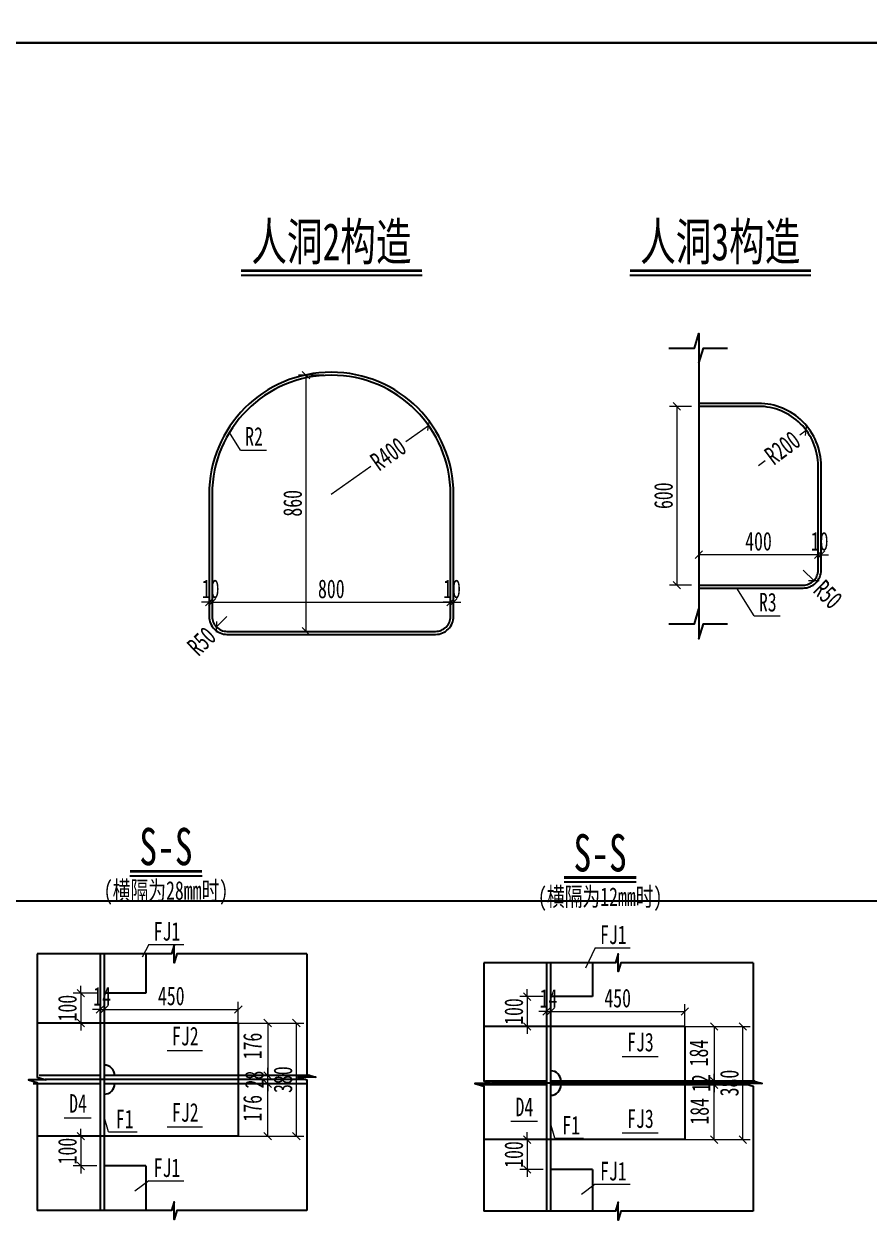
# Model space of a CAD drawing. Header units: millimetres. Extents: x -89049 to 410567, y -307459 to -100425.
# Drawn here: x 129050 to 131885, y -131623 to -127608 of the extents above; entities that cross this region are included whole.
import ezdxf
from ezdxf.enums import TextEntityAlignment as Align

# ---------------------------------------------------------------- set-up
doc = ezdxf.new("R2010")
doc.units = ezdxf.units.MM
doc.layers.get('Defpoints').update_dxf_attribs({"color": 8})
for name, color, linetype, lineweight in [('文字', 7, 'Continuous', 15), ('标注线及字体', 2, 'Continuous', 15), ('细实线', 4, 'Continuous', 15), ('钢板粗线', 1, 'Continuous', 25)]:
    doc.layers.add(name, color=color, linetype=linetype, lineweight=lineweight)
doc.styles.add('111', font='', dxfattribs={"width": 0.7})
doc.styles.add('BM_Dim', font='', dxfattribs={"width": 0.85})
doc.styles.get('111').set_extended_font_data('仿宋_GB2312')
doc.styles.get('BM_Dim').set_extended_font_data('仿宋_GB2312')
doc.dimstyles.new('200', dxfattribs={"dimscale": 0, "dimtxt": 2.5, "dimasz": 1, "dimexe": 1, "dimexo": 1, "dimgap": 0.6, "dimtad": 1, "dimdec": 0, "dimdsep": 46, "dimtxsty": '111', "dimblk": 'OBLIQUE', "dimcen": 0, "dimclrd": 4, "dimclre": 4, "dimclrt": 4, "dimadec": 1, "dimazin": 2, "dimtfac": 1, "dimtdec": 0, "dimtix": 1, "dimtmove": 2, "dimatfit": 3, "dimfxl": 4, "dimfxlon": 1, "dimtolj": 1, "dimlwd": -1, "dimlwe": -1, "dimarcsym": 0})

# ---------------------------------------------------------------- blocks, each defined once
blk = doc.blocks.new('_Oblique')
at = {"color": 0, "linetype": 'ByBlock', "lineweight": -2}
blk.add_line((-0.5, -0.5), (0.5, 0.5), dxfattribs=at)
blk = doc.blocks.new('*D859')
at = {"layer": 'Defpoints', "color": 0, "transparency": 16777216}
for p in [(129681, -129368.8), (130481, -129343.7), (130481, -129549.3)]:
    blk.add_point(p, dxfattribs=at)
at = {"layer": '细实线', "color": 4, "transparency": 16777216}
for p, q in [((129681, -129449.3), (129681, -129574.3)), ((130481, -129449.3), (130481, -129574.3)), ((129681, -129549.3), (130481, -129549.3))]:
    blk.add_line(p, q, dxfattribs=at)
at = {"layer": '细实线', "color": 4, "transparency": 16777216, "xscale": 25, "yscale": 25, "zscale": 25, "rotation": 180}
blk.add_blockref('_Oblique', (129681, -129549.3), dxfattribs=at)
at = {"layer": '细实线', "color": 4, "transparency": 16777216, "xscale": 25, "yscale": 25, "zscale": 25}
blk.add_blockref('_Oblique', (130481, -129549.3), dxfattribs=at)
at = {"layer": '细实线', "color": 4, "transparency": 16777216, "insert": (130081, -129504.6), "char_height": 62.5, "attachment_point": 5, "style": '111'}
blk.add_mtext('\\A1;800', dxfattribs=at)
blk = doc.blocks.new('*D860')
at = {"layer": 'Defpoints', "color": 0, "transparency": 16777216}
for p in [(129671, -129492.2), (129681, -129492.2), (129671, -129549.3)]:
    blk.add_point(p, dxfattribs=at)
at = {"layer": '细实线', "color": 4, "transparency": 16777216}
for p, q in [((129671, -129517.2), (129671, -129574.3)), ((129681, -129517.2), (129681, -129574.3)), ((129671, -129549.3), (129646, -129549.3)), ((129681, -129549.3), (129671, -129549.3)), ((129681, -129549.3), (129706, -129549.3))]:
    blk.add_line(p, q, dxfattribs=at)
at = {"layer": '细实线', "color": 4, "transparency": 16777216, "xscale": 25, "yscale": 25, "zscale": 25}
blk.add_blockref('_Oblique', (129671, -129549.3), dxfattribs=at)
at = {"layer": '细实线', "color": 4, "transparency": 16777216, "xscale": 25, "yscale": 25, "zscale": 25, "rotation": 180}
blk.add_blockref('_Oblique', (129681, -129549.3), dxfattribs=at)
at = {"layer": '细实线', "color": 4, "transparency": 16777216, "insert": (129676, -129504.6), "char_height": 62.5, "attachment_point": 5, "style": '111'}
blk.add_mtext('\\A1;10', dxfattribs=at)
blk = doc.blocks.new('*D861')
at = {"layer": 'Defpoints', "color": 0, "transparency": 16777216}
for p in [(130481, -129492.2), (130491, -129492.2), (130491, -129549.3)]:
    blk.add_point(p, dxfattribs=at)
at = {"layer": '细实线', "color": 4, "transparency": 16777216}
for p, q in [((130481, -129517.2), (130481, -129574.3)), ((130491, -129517.2), (130491, -129574.3)), ((130481, -129549.3), (130456, -129549.3)), ((130481, -129549.3), (130491, -129549.3)), ((130491, -129549.3), (130516, -129549.3))]:
    blk.add_line(p, q, dxfattribs=at)
at = {"layer": '细实线', "color": 4, "transparency": 16777216, "xscale": 25, "yscale": 25, "zscale": 25}
blk.add_blockref('_Oblique', (130481, -129549.3), dxfattribs=at)
at = {"layer": '细实线', "color": 4, "transparency": 16777216, "xscale": 25, "yscale": 25, "zscale": 25, "rotation": 180}
blk.add_blockref('_Oblique', (130491, -129549.3), dxfattribs=at)
at = {"layer": '细实线', "color": 4, "transparency": 16777216, "insert": (130486, -129504.6), "char_height": 62.5, "attachment_point": 5, "style": '111'}
blk.add_mtext('\\A1;10', dxfattribs=at)
blk = doc.blocks.new('*D862')
at = {"layer": 'Defpoints', "color": 0, "transparency": 16777216}
for p in [(129731, -129597), (129695.3, -129631.9)]:
    blk.add_point(p, dxfattribs=at)
at = {"layer": '细实线', "color": 4, "transparency": 16777216}
for p, q in [((129695.3, -129631.9), (129731, -129597)), ((129731, -129597), (129695.3, -129631.9))]:
    blk.add_line(p, q, dxfattribs=at)
at = {"layer": '细实线', "color": 4, "transparency": 16777216, "xscale": 25, "yscale": 25, "zscale": 25, "rotation": 224.3430716531345}
blk.add_blockref('_Oblique', (129695.3, -129631.9), dxfattribs=at)
at = {"layer": '细实线', "color": 4, "transparency": 16777216, "insert": (129645.8, -129680.3), "char_height": 62.5, "attachment_point": 5, "rotation": 44.3431, "style": '111'}
blk.add_mtext('\\A1;R50', dxfattribs=at)
blk = doc.blocks.new('*D863')
at = {"layer": 'Defpoints', "color": 0, "transparency": 16777216}
for p in [(130081, -128787), (129996, -129647), (130081, -129647)]:
    blk.add_point(p, dxfattribs=at)
at = {"layer": '细实线', "color": 4, "transparency": 16777216}
for p, q in [((130056, -128787), (129971, -128787)), ((129996, -128787), (129996, -129647)), ((130056, -129647), (129971, -129647))]:
    blk.add_line(p, q, dxfattribs=at)
at = {"layer": '细实线', "color": 4, "transparency": 16777216, "xscale": 25, "yscale": 25, "zscale": 25}
for p, rotation in [((129996, -128787), 90), ((129996, -129647), 270)]:
    blk.add_blockref('_Oblique', p, dxfattribs=dict(at, rotation=rotation))
at = {"layer": '细实线', "color": 4, "transparency": 16777216, "insert": (129951.3, -129217), "char_height": 62.5, "attachment_point": 5, "rotation": 90, "style": '111'}
blk.add_mtext('\\A1;860', dxfattribs=at)
blk = doc.blocks.new('*D864')
at = {"layer": 'Defpoints', "color": 0, "transparency": 16777216}
for p in [(130407.4, -128955.7), (130081, -129187)]:
    blk.add_point(p, dxfattribs=at)
at = {"layer": '细实线', "color": 4, "transparency": 16777216}
for p, q in [((130331.3, -129009.6), (130407.4, -128955.7)), ((130213.1, -129093.4), (130081, -129187))]:
    blk.add_line(p, q, dxfattribs=at)
at = {"layer": '细实线', "color": 4, "transparency": 16777216, "xscale": 25, "yscale": 25, "zscale": 25, "rotation": 35.32907185377025}
blk.add_blockref('_Oblique', (130407.4, -128955.7), dxfattribs=at)
at = {"layer": '细实线', "color": 4, "transparency": 16777216, "insert": (130272.2, -129051.5), "char_height": 62.5, "attachment_point": 5, "rotation": 35.3291, "style": '111'}
blk.add_mtext('\\A1;R400', dxfattribs=at)
blk = doc.blocks.new('*D865')
at = {"layer": 'Defpoints', "color": 0, "transparency": 16777216}
for p in [(131314.3, -129353.4), (131714.3, -129353.4), (131314.3, -129389.6)]:
    blk.add_point(p, dxfattribs=at)
at = {"layer": '细实线', "color": 4, "transparency": 16777216}
for p, q in [((131314.3, -129378.4), (131314.3, -129414.6)), ((131714.3, -129378.4), (131714.3, -129414.6)), ((131714.3, -129389.6), (131314.3, -129389.6))]:
    blk.add_line(p, q, dxfattribs=at)
at = {"layer": '细实线', "color": 4, "transparency": 16777216, "xscale": 25, "yscale": 25, "zscale": 25, "rotation": 180}
blk.add_blockref('_Oblique', (131314.3, -129389.6), dxfattribs=at)
at = {"layer": '细实线', "color": 4, "transparency": 16777216, "xscale": 25, "yscale": 25, "zscale": 25}
blk.add_blockref('_Oblique', (131714.3, -129389.6), dxfattribs=at)
at = {"layer": '细实线', "color": 4, "transparency": 16777216, "insert": (131514.3, -129344.8), "char_height": 62.5, "attachment_point": 5, "style": '111'}
blk.add_mtext('\\A1;400', dxfattribs=at)
blk = doc.blocks.new('*D866')
at = {"layer": 'Defpoints', "color": 0, "transparency": 16777216}
for p in [(131714.3, -129353.4), (131724.3, -129353.4), (131724.3, -129389.6)]:
    blk.add_point(p, dxfattribs=at)
at = {"layer": '细实线', "color": 4, "transparency": 16777216}
for p, q in [((131714.3, -129378.4), (131714.3, -129414.6)), ((131724.3, -129378.4), (131724.3, -129414.6)), ((131714.3, -129389.6), (131689.3, -129389.6)), ((131714.3, -129389.6), (131724.3, -129389.6)), ((131724.3, -129389.6), (131749.3, -129389.6))]:
    blk.add_line(p, q, dxfattribs=at)
at = {"layer": '细实线', "color": 4, "transparency": 16777216, "xscale": 25, "yscale": 25, "zscale": 25}
blk.add_blockref('_Oblique', (131714.3, -129389.6), dxfattribs=at)
at = {"layer": '细实线', "color": 4, "transparency": 16777216, "xscale": 25, "yscale": 25, "zscale": 25, "rotation": 180}
blk.add_blockref('_Oblique', (131724.3, -129389.6), dxfattribs=at)
at = {"layer": '细实线', "color": 4, "transparency": 16777216, "insert": (131719.3, -129344.8), "char_height": 62.5, "attachment_point": 5, "style": '111'}
blk.add_mtext('\\A1;10', dxfattribs=at)
blk = doc.blocks.new('*D867')
at = {"layer": 'Defpoints', "color": 0, "transparency": 16777216}
for p in [(131314.3, -128891.6), (131240.4, -129491.6), (131314.3, -129491.6)]:
    blk.add_point(p, dxfattribs=at)
at = {"layer": '细实线', "color": 4, "transparency": 16777216}
for p, q in [((131289.3, -128891.6), (131215.4, -128891.6)), ((131240.4, -128891.6), (131240.4, -129491.6)), ((131289.3, -129491.6), (131215.4, -129491.6))]:
    blk.add_line(p, q, dxfattribs=at)
at = {"layer": '细实线', "color": 4, "transparency": 16777216, "xscale": 25, "yscale": 25, "zscale": 25}
for p, rotation in [((131240.4, -128891.6), 90), ((131240.4, -129491.6), 270)]:
    blk.add_blockref('_Oblique', p, dxfattribs=dict(at, rotation=rotation))
at = {"layer": '细实线', "color": 4, "transparency": 16777216, "insert": (131195.6, -129191.6), "char_height": 62.5, "attachment_point": 5, "rotation": 90, "style": '111'}
blk.add_mtext('\\A1;600', dxfattribs=at)
blk = doc.blocks.new('*D868')
at = {"layer": 'Defpoints', "color": 0, "transparency": 16777216}
for p in [(131674.1, -128971.4), (131514.3, -129091.6)]:
    blk.add_point(p, dxfattribs=at)
at = {"layer": '细实线', "color": 4, "transparency": 16777216}
for p, q in [((131652.8, -128987.4), (131674.1, -128971.4)), ((131537, -129074.5), (131514.3, -129091.6))]:
    blk.add_line(p, q, dxfattribs=at)
at = {"layer": '细实线', "color": 4, "transparency": 16777216, "xscale": 25, "yscale": 25, "zscale": 25, "rotation": 36.93945735150295}
blk.add_blockref('_Oblique', (131674.1, -128971.4), dxfattribs=at)
at = {"layer": '细实线', "color": 4, "transparency": 16777216, "insert": (131594.9, -129030.9), "char_height": 62.5, "attachment_point": 5, "rotation": 36.9395, "style": '111'}
blk.add_mtext('\\A1;R200', dxfattribs=at)
blk = doc.blocks.new('*D869')
at = {"layer": 'Defpoints', "color": 0, "transparency": 16777216}
for p in [(131664.3, -129441.6), (131699.9, -129476.6)]:
    blk.add_point(p, dxfattribs=at)
at = {"layer": '细实线', "color": 4, "transparency": 16777216}
for p, q in [((131699.9, -129476.6), (131664.3, -129441.6)), ((131664.3, -129441.6), (131699.9, -129476.6))]:
    blk.add_line(p, q, dxfattribs=at)
at = {"layer": '细实线', "color": 4, "transparency": 16777216, "xscale": 25, "yscale": 25, "zscale": 25, "rotation": 315.4861925167228}
blk.add_blockref('_Oblique', (131699.9, -129476.6), dxfattribs=at)
at = {"layer": '细实线', "color": 4, "transparency": 16777216, "insert": (131747.3, -129523.2), "char_height": 62.5, "attachment_point": 5, "rotation": 315.4862, "style": '111'}
blk.add_mtext('\\A1;R50', dxfattribs=at)
blk = doc.blocks.new('*D922')
at = {"layer": 'Defpoints', "color": 0, "transparency": 16777216}
for p in [(129319, -130916.1), (129305, -130988), (129319, -130988)]:
    blk.add_point(p, dxfattribs=at)
at = {"layer": '细实线', "color": 4, "transparency": 16777216}
for p, q in [((129305, -130963), (129305, -130891.1)), ((129319, -130963), (129319, -130891.1)), ((129305, -130916.1), (129280, -130916.1)), ((129305, -130916.1), (129319, -130916.1)), ((129319, -130916.1), (129344, -130916.1))]:
    blk.add_line(p, q, dxfattribs=at)
at = {"layer": '细实线', "color": 4, "transparency": 16777216, "xscale": 25, "yscale": 25, "zscale": 25}
blk.add_blockref('_Oblique', (129305, -130916.1), dxfattribs=at)
at = {"layer": '细实线', "color": 4, "transparency": 16777216, "xscale": 25, "yscale": 25, "zscale": 25, "rotation": 180}
blk.add_blockref('_Oblique', (129319, -130916.1), dxfattribs=at)
at = {"layer": '细实线', "color": 4, "transparency": 16777216, "insert": (129312, -130872), "char_height": 62.5, "attachment_point": 5, "style": '111'}
blk.add_mtext('\\A1;14', dxfattribs=at)
blk = doc.blocks.new('*D923')
at = {"layer": 'Defpoints', "color": 0, "transparency": 16777216}
for p in [(129769, -130916.1), (129319, -130988), (129769, -130988)]:
    blk.add_point(p, dxfattribs=at)
at = {"layer": '细实线', "color": 4, "transparency": 16777216}
for p, q in [((129319, -130963), (129319, -130891.1)), ((129769, -130963), (129769, -130891.1)), ((129319, -130916.1), (129769, -130916.1))]:
    blk.add_line(p, q, dxfattribs=at)
at = {"layer": '细实线', "color": 4, "transparency": 16777216, "xscale": 25, "yscale": 25, "zscale": 25, "rotation": 180}
blk.add_blockref('_Oblique', (129319, -130916.1), dxfattribs=at)
at = {"layer": '细实线', "color": 4, "transparency": 16777216, "xscale": 25, "yscale": 25, "zscale": 25}
blk.add_blockref('_Oblique', (129769, -130916.1), dxfattribs=at)
at = {"layer": '细实线', "color": 4, "transparency": 16777216, "insert": (129544, -130871.3), "char_height": 62.5, "attachment_point": 5, "style": '111'}
blk.add_mtext('\\A1;450', dxfattribs=at)
blk = doc.blocks.new('*D924')
at = {"layer": 'Defpoints', "color": 0, "transparency": 16777216}
for p in [(129319, -130861.8), (129240.4, -130961.8), (129319, -130961.8)]:
    blk.add_point(p, dxfattribs=at)
at = {"layer": '细实线', "color": 4, "transparency": 16777216}
for p, q in [((129294, -130861.8), (129215.4, -130861.8)), ((129240.4, -130861.8), (129240.4, -130836.8)), ((129240.4, -130861.8), (129240.4, -130961.8)), ((129294, -130961.8), (129215.4, -130961.8)), ((129240.4, -130961.8), (129240.4, -130986.8))]:
    blk.add_line(p, q, dxfattribs=at)
at = {"layer": '细实线', "color": 4, "transparency": 16777216, "xscale": 25, "yscale": 25, "zscale": 25}
for p, rotation in [((129240.4, -130861.8), 270), ((129240.4, -130961.8), 90)]:
    blk.add_blockref('_Oblique', p, dxfattribs=dict(at, rotation=rotation))
at = {"layer": '细实线', "color": 4, "transparency": 16777216, "insert": (129195.6, -130911.8), "char_height": 62.5, "attachment_point": 5, "rotation": 90, "style": '111'}
blk.add_mtext('\\A1;100', dxfattribs=at)
blk = doc.blocks.new('*D925')
at = {"layer": 'Defpoints', "color": 0, "transparency": 16777216}
for p in [(129319, -131341.8), (129240.4, -131441.8), (129319, -131441.8)]:
    blk.add_point(p, dxfattribs=at)
at = {"layer": '细实线', "color": 4, "transparency": 16777216}
for p, q in [((129294, -131341.8), (129215.4, -131341.8)), ((129240.4, -131341.8), (129240.4, -131316.8)), ((129240.4, -131341.8), (129240.4, -131441.8)), ((129294, -131441.8), (129215.4, -131441.8)), ((129240.4, -131441.8), (129240.4, -131466.8))]:
    blk.add_line(p, q, dxfattribs=at)
at = {"layer": '细实线', "color": 4, "transparency": 16777216, "xscale": 25, "yscale": 25, "zscale": 25}
for p, rotation in [((129240.4, -131341.8), 270), ((129240.4, -131441.8), 90)]:
    blk.add_blockref('_Oblique', p, dxfattribs=dict(at, rotation=rotation))
at = {"layer": '细实线', "color": 4, "transparency": 16777216, "insert": (129195.6, -131391.8), "char_height": 62.5, "attachment_point": 5, "rotation": 90, "style": '111'}
blk.add_mtext('\\A1;100', dxfattribs=at)
blk = doc.blocks.new('*D918')
at = {"layer": 'Defpoints', "color": 0, "transparency": 16777216}
for p in [(129710.1, -130961.8), (129710.1, -131137.8), (129867.6, -131137.8)]:
    blk.add_point(p, dxfattribs=at)
at = {"layer": '细实线', "color": 4, "transparency": 16777216}
for p, q in [((129767.6, -130961.8), (129892.6, -130961.8)), ((129867.6, -130961.8), (129867.6, -131137.8)), ((129767.6, -131137.8), (129892.6, -131137.8))]:
    blk.add_line(p, q, dxfattribs=at)
at = {"layer": '细实线', "color": 4, "transparency": 16777216, "xscale": 25, "yscale": 25, "zscale": 25}
for p, rotation in [((129867.6, -130961.8), 90), ((129867.6, -131137.8), 270)]:
    blk.add_blockref('_Oblique', p, dxfattribs=dict(at, rotation=rotation))
at = {"layer": '细实线', "color": 4, "transparency": 16777216, "insert": (129816.7, -131039), "char_height": 62.5, "attachment_point": 5, "rotation": 90, "style": '111'}
blk.add_mtext('\\A1;176', dxfattribs=at)
blk = doc.blocks.new('*D919')
at = {"layer": 'Defpoints', "color": 0, "transparency": 16777216}
for p in [(129755.8, -131137.8), (129867.6, -131137.8), (129757.5, -131165.8)]:
    blk.add_point(p, dxfattribs=at)
at = {"layer": '细实线', "color": 4, "transparency": 16777216}
for p, q in [((129780.8, -131137.8), (129892.6, -131137.8)), ((129867.6, -131137.8), (129867.6, -131112.8)), ((129867.6, -131165.8), (129867.6, -131137.8)), ((129782.5, -131165.8), (129892.6, -131165.8)), ((129867.6, -131165.8), (129867.6, -131190.8))]:
    blk.add_line(p, q, dxfattribs=at)
at = {"layer": '细实线', "color": 4, "transparency": 16777216, "xscale": 25, "yscale": 25, "zscale": 25}
for p, rotation in [((129867.6, -131137.8), 270), ((129867.6, -131165.8), 90)]:
    blk.add_blockref('_Oblique', p, dxfattribs=dict(at, rotation=rotation))
at = {"layer": '细实线', "color": 4, "transparency": 16777216, "insert": (129822.9, -131151.8), "char_height": 62.5, "attachment_point": 5, "rotation": 90, "style": '111'}
blk.add_mtext('\\A1;28', dxfattribs=at)
blk = doc.blocks.new('*D920')
at = {"layer": 'Defpoints', "color": 0, "transparency": 16777216}
for p in [(129790.7, -130961.8), (129963.7, -130961.8), (129790.7, -131341.8)]:
    blk.add_point(p, dxfattribs=at)
at = {"layer": '细实线', "color": 4, "transparency": 16777216}
for p, q in [((129863.7, -130961.8), (129988.7, -130961.8)), ((129963.7, -131341.8), (129963.7, -130961.8)), ((129863.7, -131341.8), (129988.7, -131341.8))]:
    blk.add_line(p, q, dxfattribs=at)
at = {"layer": '细实线', "color": 4, "transparency": 16777216, "xscale": 25, "yscale": 25, "zscale": 25}
for p, rotation in [((129963.7, -130961.8), 90), ((129963.7, -131341.8), 270)]:
    blk.add_blockref('_Oblique', p, dxfattribs=dict(at, rotation=rotation))
at = {"layer": '细实线', "color": 4, "transparency": 16777216, "insert": (129919, -131151.8), "char_height": 62.5, "attachment_point": 5, "rotation": 90, "style": '111'}
blk.add_mtext('\\A1;380', dxfattribs=at)
blk = doc.blocks.new('*D921')
at = {"layer": 'Defpoints', "color": 0, "transparency": 16777216}
for p in [(129710.1, -131165.8), (129867.6, -131165.8), (129710.1, -131341.8)]:
    blk.add_point(p, dxfattribs=at)
at = {"layer": '细实线', "color": 4, "transparency": 16777216}
for p, q in [((129767.6, -131165.8), (129892.6, -131165.8)), ((129867.6, -131341.8), (129867.6, -131165.8)), ((129767.6, -131341.8), (129892.6, -131341.8))]:
    blk.add_line(p, q, dxfattribs=at)
at = {"layer": '细实线', "color": 4, "transparency": 16777216, "xscale": 25, "yscale": 25, "zscale": 25}
for p, rotation in [((129867.6, -131165.8), 90), ((129867.6, -131341.8), 270)]:
    blk.add_blockref('_Oblique', p, dxfattribs=dict(at, rotation=rotation))
at = {"layer": '细实线', "color": 4, "transparency": 16777216, "insert": (129816.7, -131248.1), "char_height": 62.5, "attachment_point": 5, "rotation": 90, "style": '111'}
blk.add_mtext('\\A1;176', dxfattribs=at)
blk = doc.blocks.new('*D926')
at = {"layer": 'Defpoints', "color": 0, "transparency": 16777216}
for p in [(130816.8, -130923.3), (130802.8, -131002.3), (130816.8, -131002.3)]:
    blk.add_point(p, dxfattribs=at)
at = {"layer": '细实线', "color": 4, "transparency": 16777216}
for p, q in [((130802.8, -130977.3), (130802.8, -130898.3)), ((130816.8, -130977.3), (130816.8, -130898.3)), ((130802.8, -130923.3), (130777.8, -130923.3)), ((130802.8, -130923.3), (130816.8, -130923.3)), ((130816.8, -130923.3), (130841.8, -130923.3))]:
    blk.add_line(p, q, dxfattribs=at)
at = {"layer": '细实线', "color": 4, "transparency": 16777216, "xscale": 25, "yscale": 25, "zscale": 25}
blk.add_blockref('_Oblique', (130802.8, -130923.3), dxfattribs=at)
at = {"layer": '细实线', "color": 4, "transparency": 16777216, "xscale": 25, "yscale": 25, "zscale": 25, "rotation": 180}
blk.add_blockref('_Oblique', (130816.8, -130923.3), dxfattribs=at)
at = {"layer": '细实线', "color": 4, "transparency": 16777216, "insert": (130809.8, -130879.2), "char_height": 62.5, "attachment_point": 5, "style": '111'}
blk.add_mtext('\\A1;14', dxfattribs=at)
blk = doc.blocks.new('*D927')
at = {"layer": 'Defpoints', "color": 0, "transparency": 16777216}
for p in [(131266.8, -130923.3), (130816.8, -131002.3), (131266.8, -131002.3)]:
    blk.add_point(p, dxfattribs=at)
at = {"layer": '细实线', "color": 4, "transparency": 16777216}
for p, q in [((130816.8, -130977.3), (130816.8, -130898.3)), ((131266.8, -130977.3), (131266.8, -130898.3)), ((130816.8, -130923.3), (131266.8, -130923.3))]:
    blk.add_line(p, q, dxfattribs=at)
at = {"layer": '细实线', "color": 4, "transparency": 16777216, "xscale": 25, "yscale": 25, "zscale": 25, "rotation": 180}
blk.add_blockref('_Oblique', (130816.8, -130923.3), dxfattribs=at)
at = {"layer": '细实线', "color": 4, "transparency": 16777216, "xscale": 25, "yscale": 25, "zscale": 25}
blk.add_blockref('_Oblique', (131266.8, -130923.3), dxfattribs=at)
at = {"layer": '细实线', "color": 4, "transparency": 16777216, "insert": (131041.8, -130878.6), "char_height": 62.5, "attachment_point": 5, "style": '111'}
blk.add_mtext('\\A1;450', dxfattribs=at)
blk = doc.blocks.new('*D928')
at = {"layer": 'Defpoints', "color": 0, "transparency": 16777216}
for p in [(131207.9, -130973.3), (131207.9, -131157.3), (131365.4, -131157.3)]:
    blk.add_point(p, dxfattribs=at)
at = {"layer": '细实线', "color": 4, "transparency": 16777216}
for p, q in [((131265.4, -130973.3), (131390.4, -130973.3)), ((131365.4, -130973.3), (131365.4, -131157.3)), ((131265.4, -131157.3), (131390.4, -131157.3))]:
    blk.add_line(p, q, dxfattribs=at)
at = {"layer": '细实线', "color": 4, "transparency": 16777216, "xscale": 25, "yscale": 25, "zscale": 25}
for p, rotation in [((131365.4, -130973.3), 90), ((131365.4, -131157.3), 270)]:
    blk.add_blockref('_Oblique', p, dxfattribs=dict(at, rotation=rotation))
at = {"layer": '细实线', "color": 4, "transparency": 16777216, "insert": (131314, -131062.7), "char_height": 62.5, "attachment_point": 5, "rotation": 90, "style": '111'}
blk.add_mtext('\\A1;184', dxfattribs=at)
blk = doc.blocks.new('*D929')
at = {"layer": 'Defpoints', "color": 0, "transparency": 16777216}
for p in [(131253.5, -131157.3), (131253.5, -131169.3), (131365.4, -131157.3)]:
    blk.add_point(p, dxfattribs=at)
at = {"layer": '细实线', "color": 4, "transparency": 16777216}
for p, q in [((131365.4, -131157.3), (131365.4, -131132.3)), ((131278.5, -131157.3), (131390.4, -131157.3)), ((131278.5, -131169.3), (131390.4, -131169.3)), ((131365.4, -131169.3), (131365.4, -131157.3)), ((131365.4, -131169.3), (131365.4, -131194.3))]:
    blk.add_line(p, q, dxfattribs=at)
at = {"layer": '细实线', "color": 4, "transparency": 16777216, "xscale": 25, "yscale": 25, "zscale": 25}
for p, rotation in [((131365.4, -131157.3), 270), ((131365.4, -131169.3), 90)]:
    blk.add_blockref('_Oblique', p, dxfattribs=dict(at, rotation=rotation))
at = {"layer": '细实线', "color": 4, "transparency": 16777216, "insert": (131321.3, -131163.3), "char_height": 62.5, "attachment_point": 5, "rotation": 90, "style": '111'}
blk.add_mtext('\\A1;12', dxfattribs=at)
blk = doc.blocks.new('*D930')
at = {"layer": 'Defpoints', "color": 0, "transparency": 16777216}
for p in [(131288.4, -130973.3), (131461.4, -130973.3), (131288.4, -131353.3)]:
    blk.add_point(p, dxfattribs=at)
at = {"layer": '细实线', "color": 4, "transparency": 16777216}
for p, q in [((131361.4, -130973.3), (131486.4, -130973.3)), ((131461.4, -131353.3), (131461.4, -130973.3)), ((131361.4, -131353.3), (131486.4, -131353.3))]:
    blk.add_line(p, q, dxfattribs=at)
at = {"layer": '细实线', "color": 4, "transparency": 16777216, "xscale": 25, "yscale": 25, "zscale": 25}
for p, rotation in [((131461.4, -130973.3), 90), ((131461.4, -131353.3), 270)]:
    blk.add_blockref('_Oblique', p, dxfattribs=dict(at, rotation=rotation))
at = {"layer": '细实线', "color": 4, "transparency": 16777216, "insert": (131416.7, -131163.3), "char_height": 62.5, "attachment_point": 5, "rotation": 90, "style": '111'}
blk.add_mtext('\\A1;380', dxfattribs=at)
blk = doc.blocks.new('*D931')
at = {"layer": 'Defpoints', "color": 0, "transparency": 16777216}
for p in [(131207.9, -131169.3), (131365.4, -131169.3), (131207.9, -131353.3)]:
    blk.add_point(p, dxfattribs=at)
at = {"layer": '细实线', "color": 4, "transparency": 16777216}
for p, q in [((131265.4, -131169.3), (131390.4, -131169.3)), ((131365.4, -131353.3), (131365.4, -131169.3)), ((131265.4, -131353.3), (131390.4, -131353.3))]:
    blk.add_line(p, q, dxfattribs=at)
at = {"layer": '细实线', "color": 4, "transparency": 16777216, "xscale": 25, "yscale": 25, "zscale": 25}
for p, rotation in [((131365.4, -131169.3), 90), ((131365.4, -131353.3), 270)]:
    blk.add_blockref('_Oblique', p, dxfattribs=dict(at, rotation=rotation))
at = {"layer": '细实线', "color": 4, "transparency": 16777216, "insert": (131316.6, -131258.3), "char_height": 62.5, "attachment_point": 5, "rotation": 90, "style": '111'}
blk.add_mtext('\\A1;184', dxfattribs=at)
blk = doc.blocks.new('*D932')
at = {"layer": 'Defpoints', "color": 0, "transparency": 16777216}
for p in [(130816.8, -130873.3), (130738.1, -130973.3), (130816.8, -130973.3)]:
    blk.add_point(p, dxfattribs=at)
at = {"layer": '细实线', "color": 4, "transparency": 16777216}
for p, q in [((130738.1, -130873.3), (130738.1, -130848.3)), ((130791.8, -130873.3), (130713.1, -130873.3)), ((130738.1, -130873.3), (130738.1, -130973.3)), ((130791.8, -130973.3), (130713.1, -130973.3)), ((130738.1, -130973.3), (130738.1, -130998.3))]:
    blk.add_line(p, q, dxfattribs=at)
at = {"layer": '细实线', "color": 4, "transparency": 16777216, "xscale": 25, "yscale": 25, "zscale": 25}
for p, rotation in [((130738.1, -130873.3), 270), ((130738.1, -130973.3), 90)]:
    blk.add_blockref('_Oblique', p, dxfattribs=dict(at, rotation=rotation))
at = {"layer": '细实线', "color": 4, "transparency": 16777216, "insert": (130693.4, -130923.3), "char_height": 62.5, "attachment_point": 5, "rotation": 90, "style": '111'}
blk.add_mtext('\\A1;100', dxfattribs=at)
blk = doc.blocks.new('*D933')
at = {"layer": 'Defpoints', "color": 0, "transparency": 16777216}
for p in [(130816.8, -131353.3), (130738.1, -131453.3), (130816.8, -131453.3)]:
    blk.add_point(p, dxfattribs=at)
at = {"layer": '细实线', "color": 4, "transparency": 16777216}
for p, q in [((130738.1, -131353.3), (130738.1, -131328.3)), ((130791.8, -131353.3), (130713.1, -131353.3)), ((130738.1, -131353.3), (130738.1, -131453.3)), ((130791.8, -131453.3), (130713.1, -131453.3)), ((130738.1, -131453.3), (130738.1, -131478.3))]:
    blk.add_line(p, q, dxfattribs=at)
at = {"layer": '细实线', "color": 4, "transparency": 16777216, "xscale": 25, "yscale": 25, "zscale": 25}
for p, rotation in [((130738.1, -131353.3), 270), ((130738.1, -131453.3), 90)]:
    blk.add_blockref('_Oblique', p, dxfattribs=dict(at, rotation=rotation))
at = {"layer": '细实线', "color": 4, "transparency": 16777216, "insert": (130693.4, -131403.3), "char_height": 62.5, "attachment_point": 5, "rotation": 90, "style": '111'}
blk.add_mtext('\\A1;100', dxfattribs=at)

msp = doc.modelspace()

# ---------------------------------------------------------------- linework, layer by layer
at = {"color": 4}
for p, q in [((129778, -128451.3), (130385.4, -128451.3)), ((131082.7, -128451.3), (131690.1, -128451.3)), ((129405.2, -130467.2), (129647.4, -130467.2)), ((130861.9, -130488.3), (131104.1, -130488.3))]:
    msp.add_line(p, q, dxfattribs=at)
at = {"color": 6, "const_width": 9}
for points in [[(129778, -128436.3), (130385.4, -128436.3)], [(131082.7, -128436.3), (131690.1, -128436.3)], [(129405.2, -130452.2), (129647.4, -130452.2)], [(130861.9, -130473.3), (131104.1, -130473.3)]]:
    msp.add_lwpolyline(points, dxfattribs=at)
at = {"color": 4, "elevation": 0}
for points in [[(131213.8, -128696.7), (131299.3, -128696.7), (131314.3, -128646.7), (131314.3, -128746.7), (131329.3, -128696.7), (131349.3, -128696.7), (131410.8, -128696.7)], [(131213.8, -129621.9), (131299.3, -129621.9), (131314.3, -129571.9), (131314.3, -129671.9), (131329.3, -129621.9), (131349.3, -129621.9), (131410.8, -129621.9)]]:
    msp.add_lwpolyline(points, dxfattribs=at)
at = {"color": 4}
for points in [[(129998.5, -130729.9), (129563.1, -130729.9), (129554.1, -130759.9), (129554.1, -130699.9), (129545.1, -130729.9), (129533.1, -130729.9), (129094.5, -130729.9)], [(129094.5, -130729.9), (129094.5, -131143.9), (129124.5, -131152.9), (129064.5, -131152.9), (129094.5, -131161.9), (129094.5, -131173.9), (129094.5, -131591.7)], [(129998.5, -130729.9), (129998.5, -131134.6), (130028.5, -131143.6), (129968.5, -131143.6), (129998.5, -131152.6), (129998.5, -131164.6), (129998.5, -131591.7)], [(131496.2, -130759.3), (131052.9, -130759.3), (131043.9, -130789.3), (131043.9, -130729.3), (131034.9, -130759.3), (131022.9, -130759.3), (130592.2, -130759.3)], [(130592.2, -130759.3), (130592.2, -131155.4), (130622.2, -131164.4), (130562.2, -131164.4), (130592.2, -131173.4), (130592.2, -131185.4), (130592.2, -131593.4)], [(131496.2, -130759.3), (131496.2, -131155.4), (131526.2, -131164.4), (131466.2, -131164.4), (131496.2, -131173.4), (131496.2, -131185.4), (131496.2, -131593.4)], [(129998.5, -131591.7), (129563.1, -131591.7), (129554.1, -131621.7), (129554.1, -131561.7), (129545.1, -131591.7), (129533.1, -131591.7), (129094.5, -131591.7)], [(131496.2, -131593.4), (131052.9, -131593.4), (131043.9, -131623.4), (131043.9, -131563.4), (131034.9, -131593.4), (131022.9, -131593.4), (130592.2, -131593.4)]]:
    msp.add_lwpolyline(points, dxfattribs=at)
at = {"layer": 'Defpoints'}
for p, q in [((129995.9, -131151.8), (129120.7, -131151.8)), ((131522.4, -131163.3), (130618.4, -131163.3))]:
    msp.add_line(p, q, dxfattribs=at)
for points in [[(124566.6, -113054.1), (146566.6, -113054.1), (146566.6, -127671.3), (124566.6, -127671.3)], [(124566.6, -127671.3), (134191.6, -127671.3), (134191.6, -130552.8), (124566.6, -130552.8)]]:
    msp.add_lwpolyline(points, close=True, dxfattribs=at)
at = {"layer": '细实线'}
for p, q in [((129776, -129038.9), (129739.2, -128979.2)), ((129776, -129038.9), (129863.3, -129038.9)), ((131499.6, -129595.4), (131441.8, -129501.6)), ((131499.6, -129595.4), (131586.9, -129595.4)), ((129468.6, -130698.3), (129446.7, -130741.2)), ((129468.6, -130698.3), (129586.2, -130698.3)), ((130966.3, -130709.8), (130934, -130777.2)), ((130966.3, -130709.8), (131083.9, -130709.8)), ((129530, -131053.9), (129649.3, -131053.9)), ((131057.1, -131074.2), (131177.5, -131074.2)), ((129185.1, -131280.3), (129275.2, -131280.3)), ((129333, -131327.1), (129319, -131276.6)), ((129530, -131310.1), (129649.3, -131310.1)), ((130682.8, -131291.8), (130772.9, -131291.8)), ((130830.7, -131348), (130816.8, -131297.5)), ((129333, -131327.1), (129429.4, -131327.1)), ((130830.7, -131348), (130927.1, -131348)), ((131057.1, -131331), (131177.5, -131331)), ((129468.6, -131491.8), (129422.3, -131526.2)), ((129468.6, -131491.8), (129586.2, -131491.8)), ((130966.3, -131503.3), (130920, -131537.7)), ((130966.3, -131503.3), (131083.9, -131503.3))]:
    msp.add_line(p, q, dxfattribs=at)
at = {"layer": '钢板粗线'}
for p, q in [((131314.3, -128646.7), (131314.3, -129621.9)), ((129305, -130729.9), (129305, -131591.7)), ((129319, -130729.9), (129319, -131591.7)), ((129459, -130729.9), (129459, -130861.8)), ((130802.8, -130759.3), (130802.8, -131593.4)), ((130816.8, -130759.3), (130816.8, -131593.4)), ((130956.8, -130759.3), (130956.8, -130873.3)), ((129459, -130861.8), (129319, -130861.8)), ((130956.8, -130873.3), (130816.8, -130873.3)), ((129769, -130961.8), (129094.5, -130961.8)), ((129769, -130961.8), (129769, -131341.8)), ((131266.8, -130973.3), (130592.2, -130973.3)), ((131266.8, -130973.3), (131266.8, -131353.3)), ((129305, -131137.8), (129100.7, -131137.8)), ((130009.2, -131137.8), (129319, -131137.8)), ((129305, -131165.8), (129080.7, -131165.8)), ((129998.5, -131165.8), (129319, -131165.8)), ((130802.8, -131169.3), (130578.4, -131169.3)), ((130802.8, -131157.3), (130598.4, -131157.3)), ((131502.4, -131157.3), (130816.8, -131157.3)), ((131482.4, -131169.3), (130816.8, -131169.3)), ((129769, -131341.8), (129094.5, -131341.8)), ((131266.8, -131353.3), (130592.2, -131353.3)), ((129459, -131441.8), (129319, -131441.8)), ((129459, -131441.8), (129459, -131591.7)), ((130956.8, -131453.3), (130816.8, -131453.3)), ((130956.8, -131453.3), (130956.8, -131593.4))]:
    msp.add_line(p, q, dxfattribs=at)
for points in [[(129731, -129657), (130431, -129657, 0.414214), (130491, -129597), (130491, -129187, 1), (129671, -129187), (129671, -129597, 0.414214)], [(129731, -129647), (130431, -129647, 0.414214), (130481, -129597), (130481, -129187, 1), (129681, -129187), (129681, -129597, 0.414214)]]:
    msp.add_lwpolyline(points, format="xyb", close=True, dxfattribs=at)
for points in [[(131314.3, -129501.6), (131664.3, -129501.6, 0.414214), (131724.3, -129441.6), (131724.3, -129091.6, 0.414214), (131514.3, -128881.6), (131314.3, -128881.6)], [(131314.3, -129491.6), (131664.3, -129491.6, 0.414214), (131714.3, -129441.6), (131714.3, -129091.6, 0.414214), (131514.3, -128891.6), (131314.3, -128891.6)]]:
    msp.add_lwpolyline(points, format="xyb", dxfattribs=at)
for centre, start, end in [((129319, -131137.8), 0, 90), ((130816.8, -131157.3), 0, 90), ((129319, -131165.8), 270, 0), ((130816.8, -131169.3), 270, 0)]:
    msp.add_arc(centre, 35, start, end, dxfattribs=at)

# ---------------------------------------------------------------- texts
at = {"layer": '文字', "style": 'BM_Dim', "width": 0.7}
for s, p in [('R2', (129821.9, -129042.4)), ('R3', (131545.5, -129598.9)), ('FJ1', (129529.6, -130703.9)), ('FJ1', (131027.3, -130715.4)), ('FJ2', (129591.1, -131055.6)), ('FJ3', (131118.1, -131075.9)), ('D4', (129231, -131281.9)), ('FJ2', (129591.1, -131311.8)), ('D4', (130728.7, -131293.4)), ('F1', (129388, -131333.9)), ('FJ3', (131118.1, -131332.7)), ('F1', (130885.7, -131354.7)), ('FJ1', (129529.6, -131497.5)), ('FJ1', (131027.3, -131509))]:
    msp.add_text(s, height=62.5, dxfattribs=at).set_placement(p, align=Align.BOTTOM_CENTER)
for s, p in [('(横隔为28mm时)', (129526.3, -130520.5)), ('(横隔为12mm时)', (130983, -130541.5))]:
    msp.add_text(s, height=62.5, dxfattribs=at).set_placement(p, align=Align.MIDDLE)
at = {"layer": '标注线及字体', "style": '111', "width": 0.7}
for s, p in [('人洞2构造', (130081.3, -128336.6)), ('人洞3构造', (131385.9, -128336.6)), ('S-S', (129526.3, -130369.5)), ('S-S', (130983, -130390.5))]:
    msp.add_text(s, height=125, dxfattribs=at).set_placement(p, align=Align.MIDDLE)

# ---------------------------------------------------------------- dimensions: what is measured, and where the dimension line sits
at = {"layer": '细实线'}
for base, p1, p2, angle, override, picture, middle in [((129996, -129647), (130081, -128787), (130081, -129647), 90, {"dimscale": 25, "dimblk": 'Oblique'}, '*D863', (129951.3, -129217)), ((131240.4, -129491.6), (131314.3, -128891.6), (131314.3, -129491.6), 90, {"dimscale": 25, "dimblk": 'Oblique'}, '*D867', (131195.6, -129191.6)), ((130491, -129549.3), (130481, -129492.2), (130491, -129492.2), 180, {"dimscale": 25, "dimblk": 'Oblique'}, '*D861', (130486, -129504.6)), ((129240.4, -130961.8), (129319, -130861.8), (129319, -130961.8), 90, {"dimscale": 25, "dimblk": 'Oblique'}, '*D924', (129195.6, -130911.8)), ((130738.1, -130973.3), (130816.8, -130873.3), (130816.8, -130973.3), 90, {"dimscale": 25, "dimblk": 'Oblique'}, '*D932', (130693.4, -130923.3)), ((129963.7, -130961.8), (129790.7, -131341.8), (129790.7, -130961.8), 270, {"dimscale": 25, "dimblk": 'Oblique'}, '*D920', (129919, -131151.8)), ((131461.4, -130973.3), (131288.4, -131353.3), (131288.4, -130973.3), 270, {"dimscale": 25, "dimblk": 'Oblique'}, '*D930', (131416.7, -131163.3)), ((129867.6, -131137.8), (129757.5, -131165.8), (129755.8, -131137.8), 90, {"dimscale": 25, "dimtxsty": '111', "dimblk": 'Oblique'}, '*D919', (129822.9, -131151.8)), ((131365.4, -131157.3), (131253.5, -131169.3), (131253.5, -131157.3), 90, {"dimscale": 25, "dimtxsty": '111', "dimblk": 'Oblique'}, '*D929', (131321.3, -131163.3)), ((129240.4, -131441.8), (129319, -131341.8), (129319, -131441.8), 90, {"dimscale": 25, "dimblk": 'Oblique'}, '*D925', (129195.6, -131391.8)), ((130738.1, -131453.3), (130816.8, -131353.3), (130816.8, -131453.3), 90, {"dimscale": 25, "dimblk": 'Oblique'}, '*D933', (130693.4, -131403.3))]:
    dim = msp.add_linear_dim(base=base, p1=p1, p2=p2, angle=angle, dimstyle='200', override=override, dxfattribs=at)
    dim.commit()
    dim.dimension.update_dxf_attribs({"geometry": picture, "text_midpoint": middle})
for center, mpoint, picture, middle in [((130081, -129187), (130407.4, -128955.7), '*D864', (130272.2, -129051.5)), ((131514.3, -129091.6), (131674.1, -128971.4), '*D868', (131594.9, -129030.9)), ((131664.3, -129441.6), (131699.9, -129476.6), '*D869', (131747.3, -129523.2)), ((129731, -129597), (129695.3, -129631.9), '*D862', (129645.8, -129680.3))]:
    dim = msp.add_radius_dim(center=center, mpoint=mpoint, dimstyle='200', override={"dimscale": 25, "dimblk": 'Oblique'}, dxfattribs=at)
    dim.commit()
    dim.dimension.update_dxf_attribs({"geometry": picture, "text_midpoint": middle, "dimtype": 164})
for base, p1, p2, picture, middle in [((131314.3, -129389.6), (131714.3, -129353.4), (131314.3, -129353.4), '*D865', (131514.3, -129344.8)), ((131724.3, -129389.6), (131714.3, -129353.4), (131724.3, -129353.4), '*D866', (131719.3, -129344.8)), ((130481, -129549.3), (129681, -129368.8), (130481, -129343.7), '*D859', (130081, -129504.6)), ((129671, -129549.3), (129681, -129492.2), (129671, -129492.2), '*D860', (129676, -129504.6)), ((129319, -130916.1), (129305, -130988), (129319, -130988), '*D922', (129312, -130872)), ((129769, -130916.1), (129319, -130988), (129769, -130988), '*D923', (129544, -130871.3)), ((130816.8, -130923.3), (130802.8, -131002.3), (130816.8, -131002.3), '*D926', (130809.8, -130879.2)), ((131266.8, -130923.3), (130816.8, -131002.3), (131266.8, -131002.3), '*D927', (131041.8, -130878.6))]:
    dim = msp.add_linear_dim(base=base, p1=p1, p2=p2, dimstyle='200', override={"dimscale": 25, "dimblk": 'Oblique'}, dxfattribs=at)
    dim.commit()
    dim.dimension.update_dxf_attribs({"geometry": picture, "text_midpoint": middle})
for base, p1, p2, angle, picture, middle in [((129867.6, -131137.8), (129710.1, -130961.8), (129710.1, -131137.8), 90, '*D918', (129816.7, -131039)), ((131365.4, -131157.3), (131207.9, -130973.3), (131207.9, -131157.3), 90, '*D928', (131314, -131062.7)), ((129867.6, -131165.8), (129710.1, -131341.8), (129710.1, -131165.8), 270, '*D921', (129816.7, -131248.1)), ((131365.4, -131169.3), (131207.9, -131353.3), (131207.9, -131169.3), 270, '*D931', (131316.6, -131258.3))]:
    dim = msp.add_linear_dim(base=base, p1=p1, p2=p2, angle=angle, dimstyle='200', override={"dimscale": 25, "dimtxsty": '111', "dimblk": 'Oblique'}, dxfattribs=at)
    dim.commit()
    dim.dimension.update_dxf_attribs({"geometry": picture, "text_midpoint": middle, "dimtype": 160})

doc.saveas('drawing.dxf')
